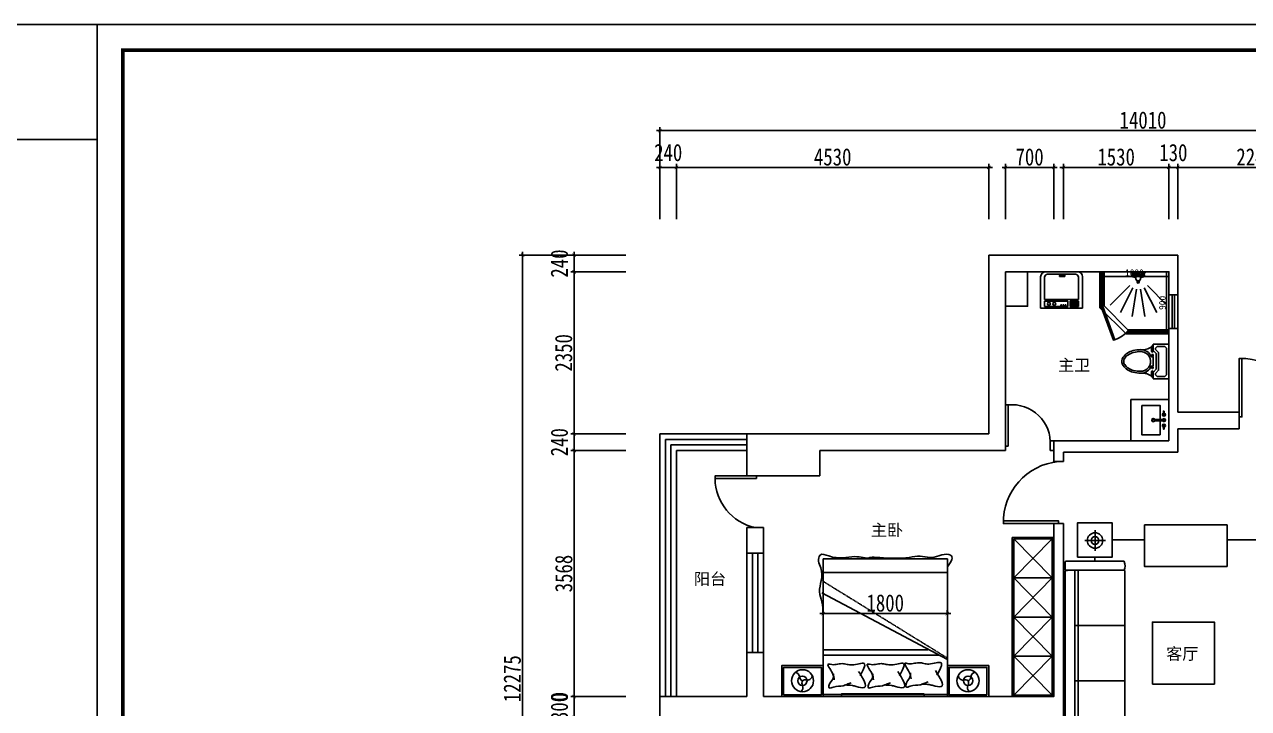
# Model space of a CAD drawing. Header units: millimetres. Extents: x 195858 to 476087, y -765534 to -702383.
# Drawn here: x 279623 to 297372, y -712298 to -702383 of the extents above; entities that cross this region are included whole.
import ezdxf

# ---------------------------------------------------------------- set-up
doc = ezdxf.new("R2010")
doc.units = ezdxf.units.MM
doc.header["$PDMODE"] = 3
doc.linetypes.add('DASHED2', pattern=[0.375, 0.25, -0.125])
for name, color, linetype in [('0-01图框模板说明', 2, 'Continuous'), ('0-02图框细线', 136, 'Continuous'), ('250', 250, 'Continuous'), ('5', 5, 'Continuous'), ('IDS-FIXT', 31, 'Continuous'), ('JP-洁具灶具', 2, 'Continuous'), ('家具1', 2, 'Continuous'), ('家具2', 1, 'Continuous')]:
    doc.layers.add(name, color=color, linetype=linetype)
doc.styles.add('DIM', font='simhei.ttf', dxfattribs={"width": 0.8})
doc.styles.add('HT', font='simhei.ttf')
doc.styles.get("Standard").update_dxf_attribs({"font": 'simhei.ttf'})
doc.dimstyles.new('1-10', dxfattribs={"dimscale": 10, "dimtxt": 10, "dimasz": 1, "dimexe": 1, "dimexo": 3, "dimgap": 0.5, "dimtad": 1, "dimtoh": 1, "dimdec": 0, "dimzin": 0, "dimdsep": 46, "dimtxsty": 'Standard', "dimblk": 'ARCHTICK', "dimcen": 0.09, "dimdle": 1, "dimclrd": 3, "dimclre": 3, "dimclrt": 1, "dimadec": 0, "dimazin": 0, "dimtfac": 1, "dimtdec": 0, "dimtix": 1, "dimtmove": 2, "dimatfit": 0, "dimldrblk": 'ARCHTICK', "dimfxl": 5, "dimfxlon": 1, "dimtolj": 1, "dimtzin": 0, "dimarcsym": 1})
doc.dimstyles.new('1-50', dxfattribs={"dimscale": 50, "dimtxt": 5, "dimasz": 1, "dimexe": 1, "dimexo": 0.1, "dimgap": 0.5, "dimtad": 1, "dimdec": 0, "dimdsep": 46, "dimtxsty": 'DIM', "dimblk": 'ARCHTICK', "dimcen": 4, "dimdle": 1, "dimclrd": 3, "dimclre": 3, "dimclrt": 7, "dimadec": 0, "dimazin": 0, "dimtfac": 1, "dimtdec": 0, "dimtmove": 2, "dimatfit": 3, "dimldrblk": 'DOT', "dimfxl": 15, "dimfxlon": 1, "dimarcsym": 0})

# ---------------------------------------------------------------- blocks, each defined once
blk = doc.blocks.new('_ArchTick')
at = {"color": 0, "linetype": 'ByBlock', "const_width": 0.15}
blk.add_lwpolyline([(-0.5, -0.5), (0.5, 0.5)], dxfattribs=at)
blk = doc.blocks.new('*D123')
at = {"layer": '250', "color": 3, "lineweight": -2}
for p, q in [((288837, -705205), (288837, -704405)), ((289077, -705205), (289077, -704405)), ((288787, -704455), (289127, -704455))]:
    blk.add_line(p, q, dxfattribs=at)
at = {"layer": 'Defpoints', "color": 0}
for p in [(289077, -704455), (288837, -708715), (289077, -708955)]:
    blk.add_point(p, dxfattribs=at)
at = {"layer": '250', "color": 3, "lineweight": -2, "xscale": 50, "yscale": 50, "zscale": 50, "rotation": 180}
blk.add_blockref('_ArchTick', (288837, -704455), dxfattribs=at)
at = {"layer": '250', "color": 3, "lineweight": -2, "xscale": 50, "yscale": 50, "zscale": 50}
blk.add_blockref('_ArchTick', (289077, -704455), dxfattribs=at)
at = {"layer": '250', "color": 7, "insert": (288957, -704241), "char_height": 250, "attachment_point": 5, "style": 'DIM'}
blk.add_mtext('240', dxfattribs=at)
blk = doc.blocks.new('_Dot')
at = {"color": 0, "linetype": 'ByBlock', "lineweight": -2}
blk.add_line((-0.5, 0), (-1, 0), dxfattribs=at)
at = {"color": 0, "linetype": 'ByBlock', "const_width": 0.5}
blk.add_lwpolyline([(-0.25, 0, 1), (0.25, 0, 1)], format="xyb", close=True, dxfattribs=at)
blk = doc.blocks.new('*D124')
at = {"layer": '250', "color": 3, "lineweight": -2}
for p, q in [((289077, -705205), (289077, -704405)), ((293607, -705205), (293607, -704405)), ((289027, -704455), (293657, -704455))]:
    blk.add_line(p, q, dxfattribs=at)
at = {"layer": 'Defpoints', "color": 0}
for p in [(293607, -704455), (293607, -706125), (289077, -708955)]:
    blk.add_point(p, dxfattribs=at)
at = {"layer": '250', "color": 3, "lineweight": -2, "xscale": 50, "yscale": 50, "zscale": 50, "rotation": 180}
blk.add_blockref('_ArchTick', (289077, -704455), dxfattribs=at)
at = {"layer": '250', "color": 3, "lineweight": -2, "xscale": 50, "yscale": 50, "zscale": 50}
blk.add_blockref('_ArchTick', (293607, -704455), dxfattribs=at)
at = {"layer": '250', "color": 7, "insert": (291342, -704304), "char_height": 250, "attachment_point": 5, "style": 'DIM'}
blk.add_mtext('4530', dxfattribs=at)
blk = doc.blocks.new('*D125')
at = {"layer": '250', "color": 3, "lineweight": -2}
for p, q in [((293847, -705205), (293847, -704405)), ((294547, -705205), (294547, -704405)), ((293797, -704455), (294597, -704455))]:
    blk.add_line(p, q, dxfattribs=at)
at = {"layer": 'Defpoints', "color": 0}
for p in [(294547, -704455), (293847, -706365), (294547, -709993)]:
    blk.add_point(p, dxfattribs=at)
at = {"layer": '250', "color": 3, "lineweight": -2, "xscale": 50, "yscale": 50, "zscale": 50, "rotation": 180}
blk.add_blockref('_ArchTick', (293847, -704455), dxfattribs=at)
at = {"layer": '250', "color": 3, "lineweight": -2, "xscale": 50, "yscale": 50, "zscale": 50}
blk.add_blockref('_ArchTick', (294547, -704455), dxfattribs=at)
at = {"layer": '250', "color": 7, "insert": (294197, -704304), "char_height": 250, "attachment_point": 5, "style": 'DIM'}
blk.add_mtext('700', dxfattribs=at)
blk = doc.blocks.new('*D126')
at = {"layer": '250', "color": 3, "lineweight": -2}
for p, q in [((294687, -705205), (294687, -704405)), ((296217, -705205), (296217, -704405)), ((294637, -704455), (296267, -704455))]:
    blk.add_line(p, q, dxfattribs=at)
at = {"layer": 'Defpoints', "color": 0}
for p in [(296217, -704455), (296217, -707278), (294687, -709993)]:
    blk.add_point(p, dxfattribs=at)
at = {"layer": '250', "color": 3, "lineweight": -2, "xscale": 50, "yscale": 50, "zscale": 50, "rotation": 180}
blk.add_blockref('_ArchTick', (294687, -704455), dxfattribs=at)
at = {"layer": '250', "color": 3, "lineweight": -2, "xscale": 50, "yscale": 50, "zscale": 50}
blk.add_blockref('_ArchTick', (296217, -704455), dxfattribs=at)
at = {"layer": '250', "color": 7, "insert": (295452, -704304), "char_height": 250, "attachment_point": 5, "style": 'DIM'}
blk.add_mtext('1530', dxfattribs=at)
blk = doc.blocks.new('*D127')
at = {"layer": '250', "color": 3, "lineweight": -2}
for p, q in [((296217, -705205), (296217, -704405)), ((296347, -705205), (296347, -704405)), ((296167, -704455), (296397, -704455))]:
    blk.add_line(p, q, dxfattribs=at)
at = {"layer": 'Defpoints', "color": 0}
for p in [(296347, -704455), (296217, -707278), (296347, -707278)]:
    blk.add_point(p, dxfattribs=at)
at = {"layer": '250', "color": 3, "lineweight": -2, "xscale": 50, "yscale": 50, "zscale": 50, "rotation": 180}
blk.add_blockref('_ArchTick', (296217, -704455), dxfattribs=at)
at = {"layer": '250', "color": 3, "lineweight": -2, "xscale": 50, "yscale": 50, "zscale": 50}
blk.add_blockref('_ArchTick', (296347, -704455), dxfattribs=at)
at = {"layer": '250', "color": 7, "insert": (296282, -704241), "char_height": 250, "attachment_point": 5, "style": 'DIM'}
blk.add_mtext('130', dxfattribs=at)
blk = doc.blocks.new('*D128')
at = {"layer": '250', "color": 3, "lineweight": -2}
for p, q in [((296347, -705205), (296347, -704405)), ((298587, -705205), (298587, -704405)), ((296297, -704455), (298637, -704455))]:
    blk.add_line(p, q, dxfattribs=at)
at = {"layer": 'Defpoints', "color": 0}
for p in [(298587, -704455), (296347, -707278), (298587, -710580)]:
    blk.add_point(p, dxfattribs=at)
at = {"layer": '250', "color": 3, "lineweight": -2, "xscale": 50, "yscale": 50, "zscale": 50, "rotation": 180}
blk.add_blockref('_ArchTick', (296347, -704455), dxfattribs=at)
at = {"layer": '250', "color": 3, "lineweight": -2, "xscale": 50, "yscale": 50, "zscale": 50}
blk.add_blockref('_ArchTick', (298587, -704455), dxfattribs=at)
at = {"layer": '250', "color": 7, "insert": (297467, -704304), "char_height": 250, "attachment_point": 5, "style": 'DIM'}
blk.add_mtext('2240', dxfattribs=at)
blk = doc.blocks.new('*D132')
at = {"layer": '250', "color": 3, "lineweight": -2}
for p, q in [((288837, -704672), (288837, -703872)), ((302847, -704672), (302847, -703872)), ((288787, -703922), (302897, -703922))]:
    blk.add_line(p, q, dxfattribs=at)
at = {"layer": 'Defpoints', "color": 0}
for p in [(302847, -703922), (288837, -705205), (302847, -705205)]:
    blk.add_point(p, dxfattribs=at)
at = {"layer": '250', "color": 3, "lineweight": -2, "xscale": 50, "yscale": 50, "zscale": 50, "rotation": 180}
blk.add_blockref('_ArchTick', (288837, -703922), dxfattribs=at)
at = {"layer": '250', "color": 3, "lineweight": -2, "xscale": 50, "yscale": 50, "zscale": 50}
blk.add_blockref('_ArchTick', (302847, -703922), dxfattribs=at)
at = {"layer": '250', "color": 7, "insert": (295842, -703770), "char_height": 250, "attachment_point": 5, "style": 'DIM'}
blk.add_mtext('14010', dxfattribs=at)
blk = doc.blocks.new('*D97')
at = {"layer": '250', "color": 3, "lineweight": -2}
for p, q in [((304028, -705937), (304828, -705937)), ((304778, -708022), (304778, -705887)), ((304028, -707972), (304828, -707972))]:
    blk.add_line(p, q, dxfattribs=at)
at = {"layer": 'Defpoints', "color": 0}
for p in [(293579, -705937), (304778, -705937), (302579, -707972)]:
    blk.add_point(p, dxfattribs=at)
at = {"layer": '250', "color": 3, "lineweight": -2, "xscale": 50, "yscale": 50, "zscale": 50}
for p, rotation in [((304778, -705937), 90), ((304778, -707972), 270)]:
    blk.add_blockref('_ArchTick', p, dxfattribs=dict(at, rotation=rotation))
at = {"layer": '250', "color": 7, "insert": (304626, -706955), "char_height": 250, "attachment_point": 5, "rotation": 90, "style": 'DIM'}
blk.add_mtext('2035', dxfattribs=at)
blk = doc.blocks.new('*D98')
at = {"layer": '250', "color": 3, "lineweight": -2}
for p, q in [((304778, -705987), (304778, -705647)), ((304028, -705697), (304828, -705697)), ((304028, -705937), (304828, -705937))]:
    blk.add_line(p, q, dxfattribs=at)
at = {"layer": 'Defpoints', "color": 0}
for p in [(293339, -705697), (304778, -705697), (295949, -705937)]:
    blk.add_point(p, dxfattribs=at)
at = {"layer": '250', "color": 3, "lineweight": -2, "xscale": 50, "yscale": 50, "zscale": 50}
for p, rotation in [((304778, -705697), 90), ((304778, -705937), 270)]:
    blk.add_blockref('_ArchTick', p, dxfattribs=dict(at, rotation=rotation))
at = {"layer": '250', "color": 7, "insert": (304630, -705817), "char_height": 250, "attachment_point": 5, "rotation": 90, "style": 'DIM'}
blk.add_mtext('240', dxfattribs=at)
blk = doc.blocks.new('*D100')
at = {"layer": '250', "color": 3, "lineweight": -2}
for p, q in [((288837, -718307), (288837, -719107)), ((289077, -718307), (289077, -719107)), ((288787, -719057), (289127, -719057))]:
    blk.add_line(p, q, dxfattribs=at)
at = {"layer": 'Defpoints', "color": 0}
for p in [(289077, -711409), (288837, -711709), (289077, -719057)]:
    blk.add_point(p, dxfattribs=at)
at = {"layer": '250', "color": 3, "lineweight": -2, "xscale": 50, "yscale": 50, "zscale": 50, "rotation": 180}
blk.add_blockref('_ArchTick', (288837, -719057), dxfattribs=at)
at = {"layer": '250', "color": 3, "lineweight": -2, "xscale": 50, "yscale": 50, "zscale": 50}
blk.add_blockref('_ArchTick', (289077, -719057), dxfattribs=at)
at = {"layer": '250', "color": 7, "insert": (288957, -718863), "char_height": 250, "attachment_point": 5, "style": 'DIM'}
blk.add_mtext('240', dxfattribs=at)
blk = doc.blocks.new('*D101')
at = {"layer": '250', "color": 3, "lineweight": -2}
for p, q in [((289077, -718307), (289077, -719107)), ((290127, -718307), (290127, -719107)), ((289027, -719057), (290177, -719057))]:
    blk.add_line(p, q, dxfattribs=at)
at = {"layer": 'Defpoints', "color": 0}
for p in [(289077, -711409), (290127, -715869), (290127, -719057)]:
    blk.add_point(p, dxfattribs=at)
at = {"layer": '250', "color": 3, "lineweight": -2, "xscale": 50, "yscale": 50, "zscale": 50, "rotation": 180}
blk.add_blockref('_ArchTick', (289077, -719057), dxfattribs=at)
at = {"layer": '250', "color": 3, "lineweight": -2, "xscale": 50, "yscale": 50, "zscale": 50}
blk.add_blockref('_ArchTick', (290127, -719057), dxfattribs=at)
at = {"layer": '250', "color": 7, "insert": (289602, -718906), "char_height": 250, "attachment_point": 5, "style": 'DIM'}
blk.add_mtext('1050', dxfattribs=at)
blk = doc.blocks.new('*D116')
at = {"layer": '250', "color": 3, "lineweight": -2}
for p, q in [((287593, -712476), (287593, -712076)), ((288343, -712126), (287543, -712126)), ((288343, -712426), (287543, -712426))]:
    blk.add_line(p, q, dxfattribs=at)
at = {"layer": 'Defpoints', "color": 0}
for p in [(287593, -712126), (291745, -712126), (291775, -712426)]:
    blk.add_point(p, dxfattribs=at)
at = {"layer": '250', "color": 3, "lineweight": -2, "xscale": 50, "yscale": 50, "zscale": 50}
for p, rotation in [((287593, -712126), 90), ((287593, -712426), 270)]:
    blk.add_blockref('_ArchTick', p, dxfattribs=dict(at, rotation=rotation))
at = {"layer": '250', "color": 7, "insert": (287379, -712276), "char_height": 250, "attachment_point": 5, "rotation": 90, "style": 'DIM'}
blk.add_mtext('300', dxfattribs=at)
blk = doc.blocks.new('*D117')
at = {"layer": '250', "color": 3, "lineweight": -2}
blk.add_line((288343, -712126), (287543, -712126), dxfattribs=at)
blk.add_line((288343, -712126), (287543, -712126), dxfattribs=at)
at = {"layer": 'Defpoints', "color": 0}
for p in [(287593, -712126), (291745, -712126), (291745, -712126)]:
    blk.add_point(p, dxfattribs=at)
at = {"layer": '250', "color": 7, "insert": (287379, -712126), "char_height": 250, "attachment_point": 5, "rotation": 90, "style": 'DIM'}
blk.add_mtext('0', dxfattribs=at)
blk = doc.blocks.new('*D118')
at = {"layer": '250', "color": 3, "lineweight": -2}
for p, q in [((287593, -712176), (287593, -708508)), ((288343, -708558), (287543, -708558)), ((288343, -712126), (287543, -712126))]:
    blk.add_line(p, q, dxfattribs=at)
at = {"layer": 'Defpoints', "color": 0}
for p in [(287593, -708558), (292565, -708558), (291745, -712126)]:
    blk.add_point(p, dxfattribs=at)
at = {"layer": '250', "color": 3, "lineweight": -2, "xscale": 50, "yscale": 50, "zscale": 50}
for p, rotation in [((287593, -708558), 90), ((287593, -712126), 270)]:
    blk.add_blockref('_ArchTick', p, dxfattribs=dict(at, rotation=rotation))
at = {"layer": '250', "color": 7, "insert": (287443, -710342), "char_height": 250, "attachment_point": 5, "rotation": 90, "style": 'DIM'}
blk.add_mtext('3568', dxfattribs=at)
blk = doc.blocks.new('*D119')
at = {"layer": '250', "color": 3, "lineweight": -2}
for p, q in [((288343, -708318), (287543, -708318)), ((287593, -708608), (287593, -708268)), ((288343, -708558), (287543, -708558))]:
    blk.add_line(p, q, dxfattribs=at)
at = {"layer": 'Defpoints', "color": 0}
for p in [(287593, -708318), (291505, -708318), (292565, -708558)]:
    blk.add_point(p, dxfattribs=at)
at = {"layer": '250', "color": 3, "lineweight": -2, "xscale": 50, "yscale": 50, "zscale": 50}
for p, rotation in [((287593, -708318), 90), ((287593, -708558), 270)]:
    blk.add_blockref('_ArchTick', p, dxfattribs=dict(at, rotation=rotation))
at = {"layer": '250', "color": 7, "insert": (287379, -708438), "char_height": 250, "attachment_point": 5, "rotation": 90, "style": 'DIM'}
blk.add_mtext('240', dxfattribs=at)
blk = doc.blocks.new('*D120')
at = {"layer": '250', "color": 3, "lineweight": -2}
for p, q in [((288343, -705968), (287543, -705968)), ((287593, -708368), (287593, -705918)), ((288343, -708318), (287543, -708318))]:
    blk.add_line(p, q, dxfattribs=at)
at = {"layer": 'Defpoints', "color": 0}
for p in [(287593, -705968), (295255, -705968), (291505, -708318)]:
    blk.add_point(p, dxfattribs=at)
at = {"layer": '250', "color": 3, "lineweight": -2, "xscale": 50, "yscale": 50, "zscale": 50}
for p, rotation in [((287593, -705968), 90), ((287593, -708318), 270)]:
    blk.add_blockref('_ArchTick', p, dxfattribs=dict(at, rotation=rotation))
at = {"layer": '250', "color": 7, "insert": (287441, -707143), "char_height": 250, "attachment_point": 5, "rotation": 90, "style": 'DIM'}
blk.add_mtext('2350', dxfattribs=at)
blk = doc.blocks.new('*D121')
at = {"layer": '250', "color": 3, "lineweight": -2}
for p, q in [((287593, -706018), (287593, -705678)), ((288343, -705728), (287543, -705728)), ((288343, -705968), (287543, -705968))]:
    blk.add_line(p, q, dxfattribs=at)
at = {"layer": 'Defpoints', "color": 0}
for p in [(287593, -705728), (295015, -705728), (297625, -705968)]:
    blk.add_point(p, dxfattribs=at)
at = {"layer": '250', "color": 3, "lineweight": -2, "xscale": 50, "yscale": 50, "zscale": 50}
for p, rotation in [((287593, -705728), 90), ((287593, -705968), 270)]:
    blk.add_blockref('_ArchTick', p, dxfattribs=dict(at, rotation=rotation))
at = {"layer": '250', "color": 7, "insert": (287379, -705848), "char_height": 250, "attachment_point": 5, "rotation": 90, "style": 'DIM'}
blk.add_mtext('240', dxfattribs=at)
blk = doc.blocks.new('*D122')
at = {"layer": '250', "color": 3, "lineweight": -2}
for p, q in [((286846, -705678), (286846, -718053)), ((287596, -705728), (286796, -705728)), ((287596, -718003), (286796, -718003))]:
    blk.add_line(p, q, dxfattribs=at)
at = {"layer": 'Defpoints', "color": 0}
for p in [(288386, -705728), (286846, -718003), (287986, -718003)]:
    blk.add_point(p, dxfattribs=at)
at = {"layer": '250', "color": 3, "lineweight": -2, "xscale": 50, "yscale": 50, "zscale": 50}
for p, rotation in [((286846, -705728), 90), ((286846, -718003), 270)]:
    blk.add_blockref('_ArchTick', p, dxfattribs=dict(at, rotation=rotation))
at = {"layer": '250', "color": 7, "insert": (286696, -711866), "char_height": 250, "attachment_point": 5, "rotation": 90, "style": 'DIM'}
blk.add_mtext('12275', dxfattribs=at)
blk = doc.blocks.new('A$C277C16EF')
at = {"layer": '0-01图框模板说明', "color": 2, "const_width": 49}
blk.add_lwpolyline([(-338, 19745), (-338, 338), (-28062, 338), (-28062, 19745)], close=True, dxfattribs=at)
at = {"layer": '0-02图框细线'}
blk.add_lwpolyline([(0, 20083), (0, 0), (-28400, 0), (-28400, 20083)], close=True, dxfattribs=at)
blk = doc.blocks.new('WERWW')
at = {"color": 1}
for points in [[(50095, 16268), (49868, 16268), (49823, 16223), (49732, 16223), (49732, 16450), (50232, 16450), (50232, 16223), (50141, 16223)], [(49788, 16416), (49766, 16393), (49766, 16280), (49788, 16257), (49808, 16257), (49854, 16302), (50109, 16302), (50155, 16257), (50175, 16257), (50198, 16280), (50198, 16393), (50175, 16416)]]:
    blk.add_lwpolyline(points, close=True, dxfattribs=at)
for points in [[(49777, 16223), (49777, 16200), (49834, 16200, 1), (49834, 16223), (49823, 16223)], [(50186, 16200), (50186, 16200), (50129, 16200, -1), (50129, 16223), (50141, 16223)]]:
    blk.add_lwpolyline(points, format="xyb", dxfattribs=at)
at = {"color": 2}
blk.add_lwpolyline([(49913, 16200), (49913, 16197, 0.298217), (49811, 16041, 0.063415), (49825, 15932, 0.076468), (49861, 15848, 0.107136), (49921, 15787, 0.147373), (49982, 15768, 0.147373), (50042, 15787, 0.107136), (50102, 15848, 0.076468), (50138, 15932, 0.063415), (50152, 16041, 0.298217), (50050, 16197), (50050, 16200)], format="xyb", dxfattribs=at)
at = {"color": 1}
for points in [[(50050, 16200), (50050, 16223), (49913, 16223), (49913, 16200)], [(50186, 16223), (50186, 16200)]]:
    blk.add_lwpolyline(points, dxfattribs=at)
for centre in [(49891, 16212), (50073, 16212)]:
    blk.add_circle(centre, 11.4, dxfattribs=at)
for centre, radius, start, end in [((49609, 16069), 204, 39.9797, 48.911), ((49982, 16041), 143, 106.6015, 180), ((49982, 16041), 143, 0, 106.6015), ((50355, 16069), 204, 131.089, 140.0203), ((50246, 16041), 408, 180, 194.5142), ((49717, 16041), 408, 345.4858, 360), ((50116, 16007), 273, 194.5142, 212.0054), ((50033, 15956), 176, 212.0054, 236.4659), ((49982, 15878), 82.2, 236.4659, 269.9999), ((49982, 15878), 82.2, 270.0001, 303.5341), ((49930, 15956), 176, 303.5341, 327.9946), ((49848, 16007), 273, 327.9946, 345.4858)]:
    blk.add_arc(centre, radius, start, end, dxfattribs=at)
at = {"color": 2}
for centre, start, end in [((49609, 16069), 352.2011, 39.9797), ((50355, 16069), 140.0203, 187.7989)]:
    blk.add_arc(centre, 204, start, end, dxfattribs=at)
blk = doc.blocks.new('941RFD')
at = {"color": 2}
for p, q in [((40964, 8550), (40841, 8550)), ((40964, 8532), (40841, 8532))]:
    blk.add_line(p, q, dxfattribs=at)
for points in [[(40643, 8754), (40909, 8754), (40909, 8328), (40643, 8328)], [(40971, 8671), (40971, 8613), (40959, 8613), (40959, 8671)], [(40971, 8411), (40971, 8469), (40959, 8469), (40959, 8411)]]:
    blk.add_lwpolyline(points, close=True, dxfattribs=at)
for radius in [24, 16]:
    blk.add_circle((40812, 8541), radius, dxfattribs=at)
for centre, radius, start, end in [((40841, 8541), 8.57, 90, 270), ((40965, 8621), 22, 105.2764, 74.7237), ((40965, 8541), 22, 202.9179, 157.0821), ((40964, 8541), 8.57, 270, 90), ((40965, 8461), 22, 285.2764, 254.7237)]:
    blk.add_arc(centre, radius, start, end, dxfattribs=at)
blk = doc.blocks.new('A$C761A5A90')
at = {"color": 8, "ltscale": 120}
for p, q in [((-77, 233), (-258, 589)), ((-23, 251), (-86, 646)), ((34, 251), (96, 646)), ((87, 233), (269, 589)), ((-123, 200), (-405, 483)), ((133, 200), (416, 483))]:
    blk.add_line(p, q, dxfattribs=at)
at = {"layer": 'IDS-FIXT'}
for p, q in [((-108, 8), (-89, 27)), ((-108, 0), (-108, 8)), ((-108, 8), (-40, 8)), ((-40, 0), (-108, 0)), ((-92, 68), (-44, 81)), ((-92, 45), (-92, 68)), ((-87, 45), (-92, 45)), ((-89, 41), (-87, 43)), ((-89, 33), (-89, 41)), ((-89, 41), (-86, 41)), ((-87, 31), (-89, 33)), ((-86, 33), (-89, 33)), ((-89, 27), (-87, 27)), ((-87, 45), (-87, 43)), ((-61, 45), (-87, 45)), ((-87, 43), (-74, 43)), ((-87, 27), (-87, 31)), ((-87, 31), (-74, 31)), ((-87, 27), (-74, 27)), ((-86, 41), (-84, 43)), ((-86, 41), (-86, 33)), ((-86, 33), (-83, 31)), ((-77, 41), (-79, 43)), ((-79, 31), (-77, 33)), ((-77, 33), (-77, 41)), ((-77, 41), (-74, 41)), ((-77, 33), (-74, 33)), ((-61, 43), (-74, 43)), ((-71, 41), (-74, 41)), ((-71, 33), (-74, 33)), ((-61, 31), (-74, 31)), ((-61, 27), (-74, 27)), ((-71, 41), (-69, 43)), ((-71, 33), (-71, 41)), ((-69, 31), (-71, 33)), ((-63, 33), (-66, 31)), ((-63, 41), (-65, 43)), ((-63, 41), (-63, 33)), ((-59, 41), (-63, 41)), ((-63, 33), (-59, 33)), ((-61, 45), (-61, 43)), ((-50, 45), (-61, 45)), ((-59, 41), (-61, 43)), ((-61, 31), (-59, 33)), ((-61, 27), (-61, 31)), ((-59, 27), (-61, 27)), ((-59, 33), (-59, 41)), ((-40, 8), (-59, 27)), ((-40, 8), (-40, 0)), ((-16, 57), (-27, 70)), ((-22, 44), (-15, 44)), ((-22, 0), (-22, 44)), ((-12, 0), (-22, 0)), ((-20, 123), (-17, 151)), ((-19, 124), (-16, 147)), ((-14, 126), (-12, 139)), ((-14, 47), (-14, 51)), ((-14, 47), (0, 47)), ((-11, 6), (-14, 42)), ((-14, 42), (0, 42)), ((-9, 6), (-12, 42)), ((-12, 18), (-12, 0)), ((-11, 8), (0, 8)), ((-11, 6), (0, 6)), ((14, 47), (0, 47)), ((14, 42), (0, 42)), ((11, 8), (0, 8)), ((11, 6), (0, 6)), ((9, 6), (12, 42)), ((12, 127), (10, 139)), ((11, 6), (14, 42)), ((12, 18), (12, 0)), ((12, 0), (22, 0)), ((17, 125), (14, 147)), ((14, 47), (14, 51)), ((18, 125), (15, 151)), ((22, 44), (15, 44)), ((16, 57), (27, 70)), ((22, 0), (22, 44)), ((38, 8), (57, 27)), ((38, 8), (38, 0)), ((106, 8), (38, 8)), ((38, 0), (73, 0)), ((90, 68), (42, 81)), ((48, 45), (59, 45)), ((57, 41), (59, 43)), ((57, 33), (57, 41)), ((57, 41), (61, 41)), ((59, 31), (57, 33)), ((61, 33), (57, 33)), ((57, 27), (59, 27)), ((59, 45), (59, 43)), ((59, 45), (85, 45)), ((59, 43), (72, 43)), ((59, 27), (59, 31)), ((59, 31), (72, 31)), ((59, 27), (72, 27)), ((61, 41), (63, 43)), ((61, 41), (61, 33)), ((61, 33), (64, 31)), ((69, 41), (67, 43)), ((67, 31), (69, 33)), ((69, 41), (72, 41)), ((69, 33), (69, 41)), ((69, 33), (72, 33)), ((85, 43), (72, 43)), ((75, 41), (72, 41)), ((75, 33), (72, 33)), ((85, 31), (72, 31)), ((85, 27), (72, 27)), ((73, 0), (93, 0)), ((75, 41), (77, 43)), ((75, 33), (75, 41)), ((77, 31), (75, 33)), ((84, 33), (81, 31)), ((84, 41), (82, 43)), ((84, 41), (84, 33)), ((87, 41), (84, 41)), ((84, 33), (87, 33)), ((85, 45), (85, 43)), ((85, 45), (90, 45)), ((87, 41), (85, 43)), ((85, 31), (87, 33)), ((85, 27), (85, 31)), ((87, 27), (85, 27)), ((87, 33), (87, 41)), ((106, 8), (87, 27)), ((90, 45), (90, 68)), ((93, 0), (106, 0)), ((106, 0), (106, 8))]:
    blk.add_line(p, q, dxfattribs=at)
for centre, radius, start, end in [((-3, 339), 301, 257.8397, 266.4081), ((-47, 38), 11.4, 98.8068, 145.204), ((-41, -1), 46.4, 73.3881, 101.84), ((-42, 6), 44.3, 59.2774, 98.8068), ((-51, 111), 30.8, 284.3003, 301.8624), ((0, 93), 36.1, 319.5542, 220.4458), ((-31, 33), 11.7, 39.2318, 73.3881), ((-1, 66), 25.6, 172.7672, 237.1919), ((1, 149), 18, 95.4923, 174.5077), ((1, 145), 17.5, 96.9811, 173.0189), ((2, 139), 20.4, 99.0595, 154.6803), ((-23, 51), 8.55, 0, 40.4458), ((-10, 45), 4.75, 143.1301, 216.8699), ((-1, 137), 11, 87.2058, 172.4054), ((0, 27), 24.2, 241.9275, 298.0725), ((-3, 149), 18, 5.4923, 84.5077), ((-3, 145), 17.5, 6.9811, 83.0189), ((-4, 139), 20.4, 25.3197, 80.9405), ((0, 137), 11, 7.5946, 92.7942), ((23, 51), 8.55, 139.5542, 180), ((10, 45), 4.75, 323.1301, 36.8699), ((-1, 66), 25.6, 308.018, 2.6898), ((40, 6), 44.3, 81.1932, 120.7226), ((-3, 339), 301, 274.7401, 282.1603), ((29, 33), 11.7, 106.6119, 127.7119), ((39, -1), 46.4, 78.16, 106.6119), ((49, 111), 30.8, 241.6884, 255.6997), ((45, 38), 11.4, 34.796, 81.1932)]:
    blk.add_arc(centre, radius, start, end, dxfattribs=at)
blk = doc.blocks.new('A$C3FA61304')
at = {"color": 251}
for p, q in [((444, 611), (88, 611)), ((444, 64), (444, 611)), ((471, 611), (471, 236)), ((559, 611), (471, 611)), ((559, 236), (559, 611)), ((38, 561), (38, 113)), ((55, 363, -1341), (55, 287, -1341)), ((76, 368, -1341), (60, 368, -1341)), ((60, 282, -1341), (76, 282, -1341)), ((76, 282, -1341), (76, 368, -1341)), ((559, 236), (471, 236)), ((471, 200), (471, 64)), ((559, 200), (471, 200)), ((559, 64), (559, 200)), ((444, 64), (88, 64)), ((559, 64), (471, 64)), ((505, 190, -1341), (489, 190, -1341)), ((489, 73, -1341), (489, 190, -1341)), ((505, 73, -1341), (489, 73, -1341)), ((505, 73, -1341), (505, 190, -1341)), ((521, 73, -1341), (521, 190, -1341)), ((536, 190, -1341), (521, 190, -1341)), ((536, 73, -1341), (521, 73, -1341)), ((536, 73, -1341), (536, 190, -1341))]:
    blk.add_line(p, q, dxfattribs=at)
for centre, radius in [((514, 540, -1341), 23.1), ((514, 455, -1341), 23.1), ((538, 342, -1341), 8.22), ((538, 307, -1341), 8.22), ((538, 273, -1341), 8.22)]:
    blk.add_circle(centre, radius, dxfattribs=at)
for centre, radius, start, end in [((88, 561), 49.5, 90, 180), ((60, 363, -1341), 4.95, 90, 180), ((60, 287, -1341), 4.95, 180, 270), ((88, 113), 49.5, 180, 270)]:
    blk.add_arc(centre, radius, start, end, dxfattribs=at)
at = {"layer": 'IDS-FIXT', "ltscale": 3}
for p, q in [((0, 592), (0, 82)), ((587, 674), (82, 674)), ((587, 0), (587, 674)), ((587, 0), (82, 0))]:
    blk.add_line(p, q, dxfattribs=at)
for centre, start, end in [((82, 592), 90, 180), ((82, 82), 180, 270)]:
    blk.add_arc(centre, 82.5, start, end, dxfattribs=at)
blk = doc.blocks.new('休闲椅子')
at = {"layer": '家具1'}
for p, q in [((-340, 0), (-360, -721)), ((-340, 0), (-360, -721)), ((340, 0), (-340, 0)), ((340, 0), (-340, 0)), ((360, -721), (340, 0)), ((360, -721), (340, 0)), ((340, -24), (-340, -24)), ((340, -24), (-340, -24)), ((-301, -24), (-320, -721)), ((-301, -24), (-320, -721)), ((320, -721), (301, -24)), ((320, -721), (301, -24)), ((-360, -721), (-320, -721)), ((-360, -721), (-320, -721)), ((320, -721), (-320, -721)), ((320, -721), (-320, -721)), ((320, -721), (360, -721)), ((320, -721), (360, -721))]:
    blk.add_line(p, q, dxfattribs=at)
at = {"layer": '家具2'}
blk.add_lwpolyline([(260, -100), (-260, -100, 0.414214), (-280, -120), (-280, -601, 0.414214), (-260, -621), (260, -621, 0.414214), (280, -601), (280, -120, 0.414214)], format="xyb", close=True, dxfattribs=at)
blk = doc.blocks.new('A$C287A39A7')
at = {"layer": '家具1'}
for p, q in [((847, 2664), (10, 2664)), ((0, 2654), (0, 2542)), ((0, 2525), (0, 139)), ((854, 2532), (10, 2532)), ((140, 132), (140, 2527)), ((864, 142), (864, 2522)), ((140, 1732), (864, 1732)), ((140, 932), (864, 932)), ((0, 10), (0, 122)), ((854, 132), (10, 132)), ((847, 0), (10, 0))]:
    blk.add_line(p, q, dxfattribs=at)
for centre, radius, start, end in [((10, 2654), 10, 90, 180), ((847, 2654), 10, 21.2566, 90), ((10, 2542), 10, 180, 270), ((74, 2130), 403, 80.4997, 100.5306), ((704, 2598), 164, 336.3368, 21.2566), ((854, 2522), 10, 0, 90), ((74, 534), 403, 259.4694, 279.5003), ((10, 122), 10, 90, 180), ((10, 10), 10, 180, 270), ((847, 10), 10, 270, 338.7434), ((854, 142), 10, 270, 0), ((704, 66), 164, 338.7434, 23.6632)]:
    blk.add_arc(centre, radius, start, end, dxfattribs=at)
at = {"layer": '家具2'}
blk.add_line((190, 132), (190, 2532), dxfattribs=at)
blk = doc.blocks.new('沙发边柜')
at = {"layer": '家具1'}
blk.add_lwpolyline([(-253, -242), (-253, 258), (247, 258), (247, -242)], close=True, dxfattribs=at)
blk.add_circle((0, 0), 112, dxfattribs=at)
at = {"layer": '家具2'}
for p, q in [((150, 0), (-150, 0)), ((0, 150), (0, -150))]:
    blk.add_line(p, q, dxfattribs=at)
blk.add_circle((0, 0), 56.2, dxfattribs=at)
blk = doc.blocks.new('A$C3EA476F0')
at = {"layer": '家具1'}
for points in [[(1148, 3959), (1148, 3359), (2348, 3359), (2348, 3959)], [(1264, 1652), (1264, 2552), (2164, 2552), (2164, 1652)]]:
    blk.add_lwpolyline(points, close=True, dxfattribs=at)
at = {"layer": '家具2'}
for p, q in [((679, 3742), (1148, 3742)), ((2348, 3742), (2841, 3742)), ((2841, 462), (2841, 3742)), ((429, 3492), (429, 3434)), ((429, 712), (429, 770)), ((679, 462), (1351, 462)), ((2057, 462), (2841, 462))]:
    blk.add_line(p, q, dxfattribs=at)
blk.add_blockref('A$C287A39A7', (0, 770))
at = {"xscale": -1, "rotation": 180}
blk.add_blockref('休闲椅子', (1704, 0), dxfattribs=at)
at = {"layer": '家具1'}
blk.add_blockref('沙发边柜', (432, 3734), dxfattribs=at)
at = {"layer": '家具1', "xscale": -1, "rotation": 180}
blk.add_blockref('沙发边柜', (432, 469), dxfattribs=at)
blk = doc.blocks.new('GFV85')
at = {"color": 2, "ltscale": 1000}
for p, q in [((56980, 6593), (54980, 6593)), ((54980, 6593), (54980, 4793)), ((56980, 4793), (56980, 6593)), ((56380, 4793), (56380, 6475)), ((54980, 4793), (56980, 4793))]:
    blk.add_line(p, q, dxfattribs=at)
at = {"color": 8, "ltscale": 1000}
blk.add_line((55180, 6593), (55180, 4793), dxfattribs=at)
at = {"color": 8, "linetype": 'DASHED2', "ltscale": 0.5}
for p, q in [((56420, 6593), (55290, 4762)), ((56300, 4793), (56300, 6317))]:
    blk.add_line(p, q, dxfattribs=at)
at = {"color": 1, "ltscale": 1000}
for p, q in [((56440, 6593), (55476, 4771)), ((56950, 4793), (56950, 6593))]:
    blk.add_line(p, q, dxfattribs=at)
at = {"color": 2}
for points in [[(56980, 7193), (56530, 7193), (56530, 6593), (56980, 6593)], [(56980, 4193), (56530, 4193), (56530, 4793), (56980, 4793)]]:
    blk.add_lwpolyline(points, close=True, dxfattribs=at)
at = {"color": 1}
for points in [[(56955, 7168), (56555, 7168), (56555, 6618), (56955, 6618)], [(56955, 4218), (56555, 4218), (56555, 4768), (56955, 4768)]]:
    blk.add_lwpolyline(points, close=True, dxfattribs=at)
at = {"color": 3}
blk.add_lwpolyline([(56980, 5057), (56940, 5057), (56940, 6256), (56980, 6256)], close=True, dxfattribs=at)
for centre in [(56749, 6893), (56749, 4493)]:
    blk.add_circle(centre, 160, dxfattribs=at)
at = {"color": 1}
for centre in [(56749, 6894), (56749, 4491)]:
    blk.add_circle(centre, 67.5, dxfattribs=at)
for centre, radius, start, end in [((56693, 7002), 65, 184.5472, 274.0046), ((56684, 6868), 70.2, 21.5496, 79.0602), ((56669, 6822), 70.8, 274.3234, 4.4208), ((56805, 6852), 69.8, 142.7692, 200.655), ((56783, 6815), 86, 66.8898, 113.1102), ((56850, 6966), 80.7, 245.5061, 315.9952), ((56669, 4563), 70.8, 355.5792, 85.6766), ((56693, 4383), 65, 85.9954, 175.4528), ((56684, 4517), 70.2, 280.9398, 338.4504), ((56805, 4533), 69.8, 159.345, 217.2308), ((56783, 4570), 86, 246.8898, 293.1102), ((56850, 4419), 80.7, 44.0048, 114.4939)]:
    blk.add_arc(centre, radius, start, end, dxfattribs=at)
at = {"color": 2, "ltscale": 1000}
blk.add_open_spline([(55099, 6593), (55020, 6663), (54902, 6692), (54924, 6482), (54983, 6374), (54918, 6183), (55000, 5964), (54942, 5420), (54992, 5492), (54918, 5209), (55008, 4991), (54883, 4745), (55025, 4713), (55227, 4826), (55393, 4701), (55617, 4783), (55724, 4789), (55783, 4793)], degree=3, knots=[0, 0, 0, 0, 140.356688, 240.855445, 374.272085, 514.628774, 800.960617, 1037.309606, 1234.977718, 1501.883052, 1872.056655, 1990.732643, 2052.345442, 2125.407537, 2467.000811, 2608.004871, 2786.638856, 2786.638856, 2786.638856, 2786.638856], dxfattribs=at)
at = {"color": 1, "ltscale": 1000}
for points, knots in [([(56667, 6443), (56587, 6486), (56433, 6569), (56519, 6354), (56499, 6254), (56482, 6176), (56504, 6095), (56505, 6033), (56480, 5939), (56624, 6057), (56694, 6064), (56723, 6067)], [0, 0, 0, 0, 197.98522, 383.798459, 461.536852, 537.063609, 629.138715, 719.341985, 744.183766, 895.041347, 1000.692483, 1000.692483, 1000.692483, 1000.692483]), ([(56603, 6422), (56710, 6488), (56868, 6585), (56824, 6402), (56800, 6315), (56799, 6258), (56798, 6220)], [0, 0, 0, 0, 257.192142, 380.388355, 440.188761, 557.045341, 557.045341, 557.045341, 557.045341]), ([(56767, 6314), (56774, 6293), (56787, 6254), (56827, 6170), (56802, 6093), (56857, 5995), (56770, 5983), (56724, 6058), (56658, 6058), (56636, 6058)], [0, 0, 0, 0, 70.314327, 132.712823, 281.06886, 345.030234, 373.143701, 508.899423, 574.349148, 574.349148, 574.349148, 574.349148]), ([(56680, 5898), (56600, 5941), (56446, 6024), (56532, 5809), (56512, 5709), (56495, 5631), (56517, 5550), (56518, 5488), (56493, 5394), (56637, 5512), (56707, 5519), (56736, 5522)], [0, 0, 0, 0, 197.98522, 383.798459, 461.536852, 537.063609, 629.138715, 719.341985, 744.183766, 895.041347, 1000.692483, 1000.692483, 1000.692483, 1000.692483]), ([(56616, 5877), (56723, 5943), (56881, 6040), (56837, 5858), (56813, 5770), (56812, 5713), (56811, 5675)], [0, 0, 0, 0, 257.192142, 380.388355, 440.188761, 557.045341, 557.045341, 557.045341, 557.045341]), ([(56779, 5769), (56787, 5748), (56800, 5709), (56840, 5625), (56815, 5548), (56870, 5450), (56783, 5438), (56737, 5513), (56671, 5513), (56649, 5514)], [0, 0, 0, 0, 70.314327, 132.712823, 281.06886, 345.030234, 373.143701, 508.899423, 574.349148, 574.349148, 574.349148, 574.349148]), ([(56680, 5328), (56600, 5371), (56446, 5454), (56532, 5239), (56512, 5140), (56495, 5062), (56517, 4980), (56518, 4918), (56493, 4825), (56637, 4943), (56707, 4950), (56736, 4952)], [0, 0, 0, 0, 197.98522, 383.798459, 461.536852, 537.063609, 629.138715, 719.341985, 744.183766, 895.041347, 1000.692483, 1000.692483, 1000.692483, 1000.692483]), ([(56616, 5307), (56723, 5373), (56881, 5470), (56837, 5288), (56813, 5201), (56812, 5144), (56811, 5106)], [0, 0, 0, 0, 257.192142, 380.388355, 440.188761, 557.045341, 557.045341, 557.045341, 557.045341]), ([(56779, 5200), (56787, 5179), (56800, 5139), (56840, 5055), (56815, 4978), (56870, 4880), (56783, 4868), (56737, 4944), (56671, 4944), (56649, 4944)], [0, 0, 0, 0, 70.314327, 132.712823, 281.06886, 345.030234, 373.143701, 508.899423, 574.349148, 574.349148, 574.349148, 574.349148])]:
    blk.add_open_spline(points, degree=3, knots=knots, dxfattribs=at)
blk = doc.blocks.new('*D141')
at = {"layer": '250', "color": 3, "lineweight": -2}
for p, q in [((291154, -710922), (293054, -710922)), ((291204, -710925), (291204, -710872)), ((293004, -710925), (293004, -710872))]:
    blk.add_line(p, q, dxfattribs=at)
at = {"layer": 'Defpoints', "color": 0}
for p in [(291204, -710930), (293004, -710922), (293004, -710930)]:
    blk.add_point(p, dxfattribs=at)
at = {"layer": '250', "color": 3, "lineweight": -2, "xscale": 50, "yscale": 50, "zscale": 50, "rotation": 180}
blk.add_blockref('_ArchTick', (291204, -710922), dxfattribs=at)
at = {"layer": '250', "color": 3, "lineweight": -2, "xscale": 50, "yscale": 50, "zscale": 50}
blk.add_blockref('_ArchTick', (293004, -710922), dxfattribs=at)
at = {"layer": '250', "color": 7, "insert": (292104, -710770), "char_height": 250, "attachment_point": 5, "style": 'DIM'}
blk.add_mtext('1800', dxfattribs=at)
blk = doc.blocks.new('*D348')
at = {"layer": '250', "color": 3, "lineweight": -2}
for p, q in [((295207, -706037), (296227, -706037)), ((295217, -706037), (295217, -706027)), ((296217, -706037), (296217, -706027))]:
    blk.add_line(p, q, dxfattribs=at)
at = {"layer": 'Defpoints', "color": 0}
for p in [(295217, -706037), (296217, -706037), (296217, -706037)]:
    blk.add_point(p, dxfattribs=at)
at = {"layer": '250', "color": 3, "lineweight": -2, "xscale": 10, "yscale": 10, "zscale": 10, "rotation": 180}
blk.add_blockref('_ArchTick', (295217, -706037), dxfattribs=at)
at = {"layer": '250', "color": 3, "lineweight": -2, "xscale": 10, "yscale": 10, "zscale": 10}
blk.add_blockref('_ArchTick', (296217, -706037), dxfattribs=at)
at = {"layer": '250', "color": 1, "insert": (295717, -705982), "char_height": 100, "attachment_point": 5}
blk.add_mtext('\\A1;1000', dxfattribs=at)
blk = doc.blocks.new('*D349')
at = {"layer": '250', "color": 3, "lineweight": -2}
for p, q in [((296187, -705968), (296170, -705968)), ((296180, -706878), (296180, -705958)), ((296187, -706868), (296170, -706868))]:
    blk.add_line(p, q, dxfattribs=at)
at = {"layer": 'Defpoints', "color": 0}
for p in [(296180, -705968), (296217, -705968), (296217, -706868)]:
    blk.add_point(p, dxfattribs=at)
at = {"layer": '250', "color": 3, "lineweight": -2, "xscale": 10, "yscale": 10, "zscale": 10}
for p, rotation in [((296180, -705968), 90), ((296180, -706868), 270)]:
    blk.add_blockref('_ArchTick', p, dxfattribs=dict(at, rotation=rotation))
at = {"layer": '250', "color": 1, "insert": (296124, -706418), "char_height": 100, "attachment_point": 5, "rotation": 90}
blk.add_mtext('\\A1;900', dxfattribs=at)

msp = doc.modelspace()

# ---------------------------------------------------------------- linework, layer by layer
at = {"layer": '250', "color": 0}
for p, q in [((293606.8, -708318), (293606.8, -705728)), ((296346.8, -705728), (293606.8, -705728)), ((296346.8, -706300.9), (296346.8, -705728)), ((293846.8, -708558), (293846.8, -705968)), ((296216.8, -705968), (293846.8, -705968)), ((295216.8, -706488), (295216.8, -705968)), ((296216.8, -706300.9), (296216.8, -705968)), ((296216.8, -706300.9), (296346.8, -706300.9)), ((295596.8, -706868), (295216.8, -706488)), ((296216.8, -706868), (295596.8, -706868)), ((296216.8, -706789.2), (296346.8, -706789.2)), ((296216.8, -708418), (296216.8, -706844.1)), ((296346.8, -708003), (296346.8, -706789.2)), ((297236.8, -708003), (296346.8, -708003)), ((297236.8, -708003), (297236.8, -708243)), ((290096.8, -708558), (290096.8, -708318)), ((290096.8, -708318), (293606.8, -708318)), ((297236.8, -708243), (296346.8, -708243)), ((296346.8, -708243), (296346.8, -708582.5)), ((294546.8, -708418), (294496.8, -708418)), ((294496.8, -708558), (294496.8, -708418)), ((294546.8, -708718), (294546.8, -708418)), ((294546.8, -708418), (296216.8, -708418)), ((294546.8, -708418), (296216.8, -708418)), ((290096.8, -708926), (290096.8, -708558)), ((293846.8, -708558), (291156.8, -708558)), ((291156.8, -708926), (291156.8, -708558)), ((294496.8, -708558), (294546.8, -708558)), ((296346.8, -708582.5), (294686.8, -708582.5)), ((294686.8, -708582.5), (294686.8, -708718)), ((294686.8, -708718), (294546.8, -708718)), ((290096.8, -708926), (291156.8, -708926)), ((290336.8, -709676), (290096.8, -709676)), ((290096.8, -709676), (290096.8, -710044.8)), ((290336.8, -710044.8), (290336.8, -709676)), ((294546.8, -709618), (294546.8, -712126)), ((294686.8, -709618), (294546.8, -709618)), ((294686.8, -709618), (294686.8, -712426)), ((290096.8, -710044.8), (290336.8, -710044.8)), ((290096.8, -711484.8), (290336.8, -711484.8)), ((290096.8, -711484.8), (290096.8, -712126)), ((290336.8, -712126), (290336.8, -711484.8)), ((289076.8, -712126), (288836.8, -712126)), ((290096.8, -712126), (289076.8, -712126)), ((294546.8, -712126), (290336.8, -712126))]:
    msp.add_line(p, q, dxfattribs=at)
at = {"layer": '250', "color": 251}
for p, q in [((295236.8, -705968), (295236.8, -706475.5)), ((295256.8, -705968), (295256.8, -706471.4)), ((295276.8, -705968), (295276.8, -706463.2)), ((295236.8, -706475.5), (295413.7, -706960.3)), ((295256.8, -706471.9), (295432.5, -706953.5)), ((295276.8, -706463.2), (295621.7, -706808)), ((295613.4, -706828), (296216.8, -706828)), ((295613.4, -706828), (295613.4, -706848)), ((295613.4, -706848), (296216.8, -706848)), ((295621.7, -706808), (296216.8, -706808))]:
    msp.add_line(p, q, dxfattribs=at)
at = {"layer": '250', "color": 3}
for p, q in [((296216.8, -706300.9), (296216.8, -706844.1)), ((296266.8, -706300.9), (296266.8, -706789.2)), ((296296.8, -706789.2), (296296.8, -706300.9)), ((296346.8, -706789.2), (296346.8, -706300.9)), ((290096.8, -708318), (288836.8, -708318)), ((288836.8, -708318), (288836.8, -712426)), ((290096.8, -708398), (288916.8, -708398)), ((288916.8, -708398), (288916.8, -712126)), ((290096.8, -708478), (288996.8, -708478)), ((288996.8, -708478), (288996.8, -712126)), ((290096.8, -708558), (289076.8, -708558)), ((289076.8, -708558), (289076.8, -712126)), ((290096.8, -710044.8), (290096.8, -711484.8)), ((290176.8, -710044.8), (290176.8, -711484.8)), ((290256.8, -710044.8), (290256.8, -711484.8)), ((290336.8, -710044.8), (290336.8, -711484.8))]:
    msp.add_line(p, q, dxfattribs=at)
at = {"layer": '250', "color": 1}
for p, q in [((295236.8, -706475.5), (295256.8, -706471.9)), ((295413.7, -706960.3), (295432.5, -706953.5))]:
    msp.add_line(p, q, dxfattribs=at)
at = {"layer": '250', "color": 2}
for p, q in [((295666.8, -707818), (296216.8, -707818)), ((295666.8, -708418), (295666.8, -707818))]:
    msp.add_line(p, q, dxfattribs=at)
at = {"layer": '250', "color": 1}
for points in [[(279081.4, -702382.9), (280675.6, -702382.9), (280675.6, -704052.4), (279081.4, -704052.4)], [(297236.8, -708072.5), (297236.8, -707222.5), (297276.8, -707222.5), (297276.8, -708072.5)], [(293886.8, -708496.4), (293886.8, -707896.4), (293846.8, -707896.4), (293846.8, -708496.4)], [(293966.8, -709838), (294526.8, -709838), (294526.8, -712106), (293966.8, -712106)]]:
    msp.add_lwpolyline(points, close=True, dxfattribs=at)
at = {"layer": '250', "color": 0}
msp.add_lwpolyline([(293846.8, -705968), (294166.8, -705968), (294166.8, -706468), (293846.8, -706468)], close=True, dxfattribs=at)
at = {"layer": '250', "color": 2}
msp.add_lwpolyline([(296216.8, -705968), (296216.8, -705968), (295216.8, -705968), (295216.8, -706488), (295596.8, -706868), (296216.8, -706868), (296216.8, -705968)], dxfattribs=at)
for points in [[(290235.6, -708966), (289635.6, -708966), (289635.6, -708926), (290235.6, -708926)], [(294616.8, -709618), (294616.8, -709578), (293816.8, -709578), (293816.8, -709618)], [(293946.8, -709818), (294546.8, -709818), (294546.8, -712126), (293946.8, -712126)]]:
    msp.add_lwpolyline(points, close=True, dxfattribs=at)
at = {"layer": '250', "color": 1}
for points in [[(294526.8, -709838), (293966.8, -710405), (294526.8, -710972)], [(293966.8, -710972), (294526.8, -710405), (293966.8, -709838)], [(293966.8, -710405), (294526.8, -710405)], [(293966.8, -710972), (294526.8, -710972)], [(294526.8, -710972), (293966.8, -711539), (294526.8, -712106)], [(293966.8, -712106), (294526.8, -711539), (293966.8, -710972)], [(293966.8, -711539), (294526.8, -711539)]]:
    msp.add_lwpolyline(points, dxfattribs=at)
for centre, radius, start, end in [((295237.7, -706448.8), 541, 288.98341, 313.98334), ((297256.8, -708163.1), 940.9, 2.44139, 91.21804), ((293938.9, -708453), 559, 356.41042, 95.34467)]:
    msp.add_arc(centre, radius, start, end, dxfattribs=at)
at = {"layer": '250', "color": 2}
for centre, radius, start, end in [((294700.6, -709598), 884, 95.43649, 181.29643), ((290374.7, -708953.8), 739.2, 180.94348, 257.66473)]:
    msp.add_arc(centre, radius, start, end, dxfattribs=at)

# ---------------------------------------------------------------- block references
at = {"color": 0}
msp.add_blockref('941RFD', (255179.3, -716658.7), dxfattribs=at)
msp.add_blockref('A$C3EA476F0', (294713.7, -713597.1))
at = {"color": 0, "rotation": 270}
msp.add_blockref('GFV85', (286411.4, -655146.5), dxfattribs=at)
at = {"layer": '250', "color": 7, "xscale": 1.099999999998545, "yscale": 1.100000000005821, "zscale": 1.1}
msp.add_blockref('A$C277C16EF', (311915.6, -724474), dxfattribs=at)
at = {"layer": '5', "xscale": -0.8999999999068677, "yscale": 0.8999999999068677, "zscale": 0.9, "rotation": 90}
msp.add_blockref('A$C3FA61304', (294963.9, -705968), dxfattribs=at)
at = {"layer": 'IDS-FIXT', "xscale": -1, "rotation": 180}
msp.add_blockref('A$C761A5A90', (295771.5, -705968), dxfattribs=at)
at = {"layer": 'JP-洁具灶具', "rotation": 270}
msp.add_blockref('WERWW', (279766.6, -657285.5), dxfattribs=at)

# ---------------------------------------------------------------- texts
at = {"layer": '家具1', "style": 'HT'}
for s, p in [('主卫', (294610.7, -707406)), ('主卧', (291896.4, -709797.2)), ('阳台', (289330.3, -710505.7)), ('客厅', (296178.3, -711589.8))]:
    msp.add_text(s, height=170.89, dxfattribs=at).set_placement(p)

# ---------------------------------------------------------------- dimensions: what is measured, and where the dimension line sits
at = {"layer": '250', "color": 0}
for base, p1, p2, picture, middle in [((302846.8, -703921.9), (288836.8, -705205.1), (302846.8, -705205.1), '*D132', (295841.8, -703770.4)), ((289076.8, -704455.1), (288836.8, -708715.3), (289076.8, -708955.3), '*D123', (288956.8, -704241.2)), ((296346.8, -704455.1), (296216.8, -707278.3), (296346.8, -707278.3), '*D127', (296281.8, -704241.2)), ((293606.8, -704455.1), (289076.8, -708955.3), (293606.8, -706125.3), '*D124', (291341.8, -704303.7)), ((294546.8, -704455.1), (293846.8, -706365.3), (294546.8, -709993.3), '*D125', (294196.8, -704303.7)), ((296216.8, -704455.1), (294686.8, -709993.3), (296216.8, -707278.3), '*D126', (295451.8, -704303.7)), ((298586.8, -704455.1), (296346.8, -707278.3), (298586.8, -710580.3), '*D128', (297466.8, -704303.7)), ((290126.8, -719057.2), (289076.8, -711408.5), (290126.8, -715868.5), '*D101', (289601.8, -718905.8))]:
    dim = msp.add_linear_dim(base=base, p1=p1, p2=p2, dimstyle='1-50', dxfattribs=at)
    dim.commit()
    dim.dimension.update_dxf_attribs({"geometry": picture, "text_midpoint": middle})
for base, p1, p2, angle, picture, middle in [((286845.6, -718003), (288385.7, -705728), (287985.7, -718003), 90, '*D122', (286695.6, -711865.5)), ((287592.8, -705728), (297624.5, -705968), (295014.5, -705728), 270, '*D121', (287378.9, -705848)), ((287592.8, -705968), (291504.5, -708318), (295254.5, -705968), 270, '*D120', (287441.4, -707143)), ((304777.7, -705937.1), (302578.9, -707972.1), (293578.9, -705937.1), 270, '*D97', (304626.3, -706954.6)), ((287592.8, -708318), (292564.5, -708558), (291504.5, -708318), 270, '*D119', (287378.9, -708438)), ((287592.8, -708558), (291744.5, -712126), (292564.5, -708558), 270, '*D118', (287442.8, -710342)), ((287592.8, -712126), (291774.5, -712426), (291744.5, -712126), 270, '*D116', (287378.9, -712276)), ((287592.8083517, -712126.0155642), (291744.5173018, -712126.0155642), (291744.5173018, -712126.0155642), 270, '*D117', (287378.9038573, -712126.0155642))]:
    dim = msp.add_linear_dim(base=base, p1=p1, p2=p2, angle=angle, dimstyle='1-50', dxfattribs=at)
    dim.commit()
    dim.dimension.update_dxf_attribs({"geometry": picture, "text_midpoint": middle})
dim = msp.add_linear_dim(base=(304777.7, -705697.1), p1=(295948.9, -705937.1), p2=(293338.9, -705697.1), angle=270, dimstyle='1-50', dxfattribs=at)
dim.commit()
dim.dimension.update_dxf_attribs({"geometry": '*D98', "text_midpoint": (304630.4, -705817.1), "dimtype": 160})
at = {"layer": '250', "color": 2}
dim = msp.add_linear_dim(base=(296216.8, -706037.2), p1=(295216.8, -706037.2), p2=(296216.8, -706037.2), dimstyle='1-10', dxfattribs=at)
dim.commit()
dim.dimension.update_dxf_attribs({"geometry": '*D348', "text_midpoint": (295716.8, -705981.6)})
dim = msp.add_linear_dim(base=(296179.8, -705968), p1=(296216.8, -706868), p2=(296216.8, -705968), angle=90, dimstyle='1-10', dxfattribs=at)
dim.commit()
dim.dimension.update_dxf_attribs({"geometry": '*D349', "text_midpoint": (296124.3, -706418)})
at = {"layer": '250', "color": 1}
dim = msp.add_linear_dim(base=(293003.9, -710921.6), p1=(291203.9, -710929.9), p2=(293003.9, -710929.9), dimstyle='1-50', dxfattribs=at)
dim.commit()
dim.dimension.update_dxf_attribs({"geometry": '*D141', "text_midpoint": (292103.9, -710770.2)})
at = {"layer": '250', "color": 0}
dim = msp.add_linear_dim(base=(289076.8, -719057.2), p1=(288836.8, -711708.5), p2=(289076.8, -711408.5), dimstyle='1-50', dxfattribs=at)
dim.commit()
dim.dimension.update_dxf_attribs({"geometry": '*D100', "text_midpoint": (288956.8, -718862.7), "dimtype": 160})

doc.saveas('drawing.dxf')
